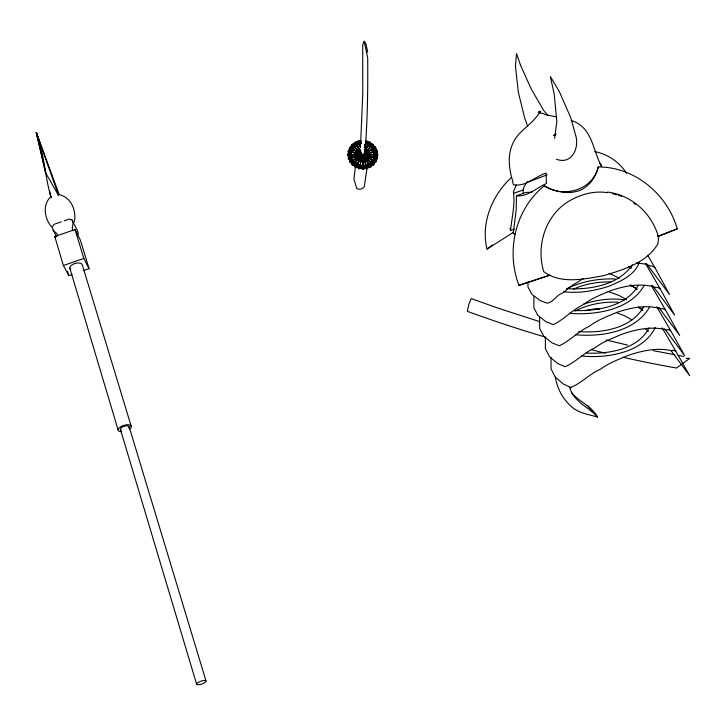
<?xml version="1.0" encoding="UTF-8"?>
<svg xmlns="http://www.w3.org/2000/svg" width="726" height="726" viewBox="0 0 726 726"><rect width="100%" height="100%" fill="white"/><g stroke="black" fill="none" stroke-linecap="round" stroke-linejoin="round"><path stroke-width="1.09" d="M545.362 337.409L545.38 348.743L549.546 356.738L557.686 363.535L565.055 366.712C575.899 362.083 584.103 352.555 595.102 347.763C603.152 341.574 612.925 338.098 622.191 334.142C636.393 329.286 652.066 325.947 666.704 329.922L667.702 329.432L670.661 330.629L684.691 355.649L664.644 328.805M539.672 317.198L539.627 328.379L543.747 336.165L551.86 342.745L559.22 345.794C570.055 340.884 578.25 331.238 589.303 326.292C597.371 320.021 607.19 316.472 616.51 312.498C630.821 307.624 646.739 304.403 661.413 308.849L662.439 308.45L665.461 309.848L679.672 335.448L658.863 307.606M363.036 166.608C365.223 168.287 360.74 167.924 363.082 166.263L363.145 156.662M533.928 296.789L533.819 307.806L537.884 315.383L545.97 321.736L553.33 324.658C564.156 319.467 572.333 309.693 583.441 304.593C591.527 298.232 601.382 294.611 610.766 290.627C625.204 285.735 641.367 282.641 656.059 287.56L657.121 287.26L660.206 288.848L674.608 315.048L652.356 285.3M528.047 281.906L527.947 287.024L531.958 294.384L540.017 300.51L547.368 303.296L551.397 301.653L558.775 294.983L564.038 292.052L570.11 286.761L583.314 278.584M360.731 141.28L362.755 93.672L362.71 44.758L364.153 41.264L365.94 43.923L367.692 52.145M607.471 192.063C631.856 195.022 652.257 213.734 658.564 237.275L657.983 243.755C646.739 262.857 623.416 269.745 603.415 275.717C584.112 279.147 560.717 284.401 543.729 271.624C535.706 245.461 545.825 213.925 570.282 200.412C581.354 194.051 594.794 190.584 607.508 192.689M74.415 221.693C76.539 210.921 71.202 197.272 59.686 194.831M350.504 154.956C349.986 152.006 347.89 156.707 350.395 155.3C349.787 152.623 348.634 156.68 350.522 154.62L361.675 154.221L351.72 148.158L350.767 148.413L350.894 149.229M350.767 152.079L350.168 150.736L349.542 152.088M350.803 158.649C351.611 156.453 348.162 158.477 350.694 158.422C352.046 156.743 348.534 157.034 349.805 158.658M351.892 149.22L352.056 148.757L360.994 153.231M352.273 161.49C351.466 157.959 350.821 163.414 352.301 160.491L361.675 154.792L350.54 154.62M352.092 148.748L360.949 153.567L353.907 146.652C354.869 143.703 351.021 146.652 353.934 146.307L361.394 152.832L356.439 144.438C353.489 143.784 358.236 142.414 356.221 144.828M354.27 163.232C351.257 163.404 356.112 164.602 353.798 162.715C351.529 163.786 355.341 165.392 354.315 162.896L361.793 155.065M368.799 165.573L369.679 164.911L370.133 165.9M372.837 163.74C372.728 160.573 370.06 165.192 372.774 163.904M373.436 160.981L374.489 160.382L374.516 161.562M375.569 152.133C376.858 150.001 372.928 151.661 375.623 151.798C376.957 149.955 373.228 150.663 374.861 152.142M374.507 151.734L363.962 154.547L374.707 157.469C377.475 159.52 374.017 155.128 375.197 158.622M375.024 154.765C376.975 152.505 375.941 157.351 375.052 154.429C376.576 152.124 376.649 156.707 375.07 154.429L363.907 154.202M356.176 166.263C358.925 163.94 353.998 166.172 357.265 165.337M360.187 167.37C360.432 163.74 357.909 168.632 360.432 166.563M350.839 151.916C350.023 149.538 348.988 153.295 350.83 151.571L361.793 153.957M361.784 155.446L350.994 157.987L361.639 154.511M357.192 165.492L356.902 164.738L361.975 155.3M357.328 150.69L353.916 179.004L356.802 188.551C359.071 190.012 363.309 188.96 364.352 186.41L366.929 168.55M360.359 166.708L359.896 165.891L362.22 155.482M554.61 138.394L556.833 121.378L554.156 93.89L550.362 76.548L559.383 91.721L570.772 117.712L576.199 137.35C578.676 149.992 570.899 164.666 556.506 159.275M514.498 229.153L510.587 230.532C511.757 217.755 515.278 204.632 513.4 191.755L516.259 185.03M364.597 152.206C362.592 153.803 371.422 137.831 368.999 144.755C367.973 144.81 368.155 143.149 369.144 143.43C370.423 145.236 364.425 147.786 364.733 150.718M365.913 167.316L366.249 165.837L363.998 157.542M364.27 157.742L369.126 164.965L364.216 156.217L371.667 162.751C371.149 165.229 374.199 162.524 371.639 163.096M367.41 165.201L368.372 158.504M364.552 153.204L373.264 148.594L366.684 152.896M369.126 164.965L364.171 156.553L370.795 162.352L364.579 156.154L373.509 160.637C374.743 158.386 375.369 162.697 373.518 160.827M657.874 236.612L677.24 228.826C667.439 194.278 634.488 166.635 598.269 167.016C595.792 177.389 588.922 187.208 578.558 190.838C567.079 194.65 554.528 191.573 544.237 185.838C515.306 209.124 505.723 251.033 518.954 285.345L549.636 275.308M364.733 147.687C362.828 145.917 368.518 142.242 365.505 141.951M598.297 166.844C592.806 190.321 563.322 198.425 544.237 185.838M364.815 146.271L365.704 143.204M364.77 146.607L365.36 144.565M359.896 165.891L362.564 156.662M655.197 327.417C643.463 352.791 606.446 358.78 581.381 355.903M649.08 327.853C637.836 349.478 608.905 354.134 586.599 353.099M649.498 307.198C635.404 331.709 601.654 337.173 575.582 334.75M643.69 306.735C631.556 328.615 601.636 333.397 578.64 331.573M644.207 285.4C630.386 310.038 595.601 315.338 569.719 313.369M638.236 285.4C626.184 306.59 597.498 311.055 575.019 310.592M639.107 262.748C634.542 275.363 620.666 281.207 609.214 286.144C594.639 290.863 579.103 293.576 563.803 291.761M632.373 264.754C618.625 285.2 590.029 289.937 566.933 288.676M512.919 180.048L512.438 181.255L513.418 184.685C525.234 187.235 535.371 176.5 546.043 173.051L546.451 183.542C536.777 187.58 527.557 197.091 516.476 195.802L516.195 209.923L513.218 233.264L515.097 234.217M363.935 154.774L373.554 160.301L373.808 161.562M374.68 157.805L375.85 157.488L375.569 158.622M358.989 166.726L359.851 166.236M355.831 165.855L356.856 165.083L361.43 156.58L355.078 162.488L361.003 156.181L353.244 160.292L360.695 155.7M364.634 151.879L368.681 144.347M540.162 112.666C537.276 112.993 544.854 113.202 544.927 114.617L556.679 116.913M364.688 151.053L368.636 144.692M356.902 164.738L362.555 155.609M356.865 165.065L362.51 155.945M539.218 112.911C534.037 121.696 525.116 127.177 518.482 134.691C507.41 147.36 507.728 164.13 512.157 179.286M527.512 181.591C524.644 184.985 522.067 189.159 523.455 193.769M366.92 167.307L367.057 166.163L365.831 166.172L366.467 167.189L367.084 166.653L366.203 166.181M366.34 143.349L366.43 142.532L365.459 142.296M355.404 143.848L356.511 143.703L356.393 144.764M353.898 146.643C354.415 143.975 351.157 147.26 353.898 146.643L360.532 152.442M359.633 143.394C360.858 141.588 357.464 141.634 358.635 143.403M77.292 235.052L78.39 233.699L77.428 230.569L72.146 220.032L69.342 219.08L64.305 220.804M511.158 177.716C491.983 195.521 480.657 223.091 487.019 249.1L513.3 232.384M365.26 152.759L370.469 147.305M364.915 152.079L371.258 146.189C373.899 146.779 370.941 143.458 371.031 146.207M364.869 152.406L370.414 147.26M354.315 162.896L362.274 155.509M51.364 196.256C42.253 203.752 44.331 218.426 51.383 226.657M487.019 249.1L492.328 244.943M363.926 154.257L373.264 148.594M365.477 153.023L372.247 149.438M352.31 160.473L362.991 154.829M556.161 134.256L553.511 135.553L555.454 134.619M574.865 311.1C588.287 304.185 603.569 301.508 618.579 302.216M573.404 289.211C585.147 283.775 598.278 281.652 611.165 281.96M566.897 288.739C581.789 281.261 598.641 278.403 615.212 278.956M547.095 174.866L528.809 181.745M374.035 149.229C375.905 147.922 371.966 147.469 373.491 149.166M658.228 236.186L677.24 228.826M516.476 195.802L526.041 192.444L531.995 192.172M513.808 193.261L523.319 189.922M89.053 268.665L80.305 239.988L75.041 229.534L54.777 236.504L63.371 265.507L83.835 258.429L89.053 268.665L83.726 270.508M63.371 265.507L68.825 275.671L72.019 274.564M61.283 221.847L54.223 224.261L51.945 226.966L56.392 236.785M518.954 285.345L549.537 275.19M550.998 357.419L551.079 368.908L555.29 377.112L563.458 384.108L570.827 387.421C581.671 383.056 589.893 373.645 600.838 369.008C608.878 362.909 618.606 359.497 627.808 355.549C641.902 350.712 657.348 347.273 671.949 350.776L672.911 350.186L675.815 351.202L689.655 375.641L671.033 350.685M350.994 157.987L360.532 155.155L351.62 154.983L360.523 154.593L351.928 152.224M367.093 153.939L373.445 152.052L366.966 153.513M583.65 304.058C596.872 299.838 611.083 297.86 624.877 299.838M374.552 151.407L363.78 153.939L371.258 146.189C370.895 144.011 373.808 146.961 371.376 146.616M351.021 157.66L361.82 155.119M584.847 310.692L596.1 308.659L599.549 309.013M363.082 166.281C360.74 167.788 365.496 167.724 363.082 166.281L362.437 154.529M363.926 154.838L375.052 154.429M364.987 155.128L373.89 154.801M686.161 358.399L689.7 358.417L676.505 368.046A2681.844 1738.988 86.3 0 1 622.79 357.219M367.202 154.602L373.89 154.738M653.318 350.64L674.962 354.796M678.202 355.422L683.62 356.457M636.493 262.975L645.096 264.028L650.659 266.043L651.748 265.843L654.897 267.631L669.49 294.447L646.458 263.674M351.947 152.161L361.757 154.284M374.707 157.469L363.808 155.101L371.667 162.751M365.94 155.909L373.572 157.56M594.685 151.553C607.653 154.139 619.568 162.07 626.547 173.378M606.174 340.004L627.654 345.122M366.067 155.418L373.591 157.497M350.894 151.589L361.639 154.565M612.653 193.715L616.628 194.831M618.616 195.385L621.592 196.22M539.518 321.573L497.609 308.005L471.219 298.577L468.778 304.457L467.372 311.345A2681.844 1738.988 86.3 0 0 545.616 337.163M571.661 392.793C579.421 402.013 591.572 405.988 597.507 417.014C587.842 414.247 577.179 412.876 569.846 405.153C562.024 397.757 557.114 387.657 555.29 377.112M630.132 285.472L633.181 286.489L637.473 289.275M609.087 273.312L619.46 278.185M608.034 291.462L619.151 295.527L626.629 299.62M616.51 312.688L624.414 315.701L631.874 319.848M355.858 144.837L355.35 144.365M363.617 155.328L373.554 160.301M571.144 120.471C592.171 126.76 592.57 149.601 601.3 165.855L599.957 163.241L601.718 166.517M597.507 417.014C588.995 407.331 574.82 402.404 570.255 389.181L569.91 387.394L570.582 388.129L570.827 387.421M365.813 156.217L373.509 160.637M352.019 149.093L359.706 153.504M628.707 266.26L631.275 267.867M630.449 284.746L636.384 289.012M638.453 307.053L642.864 310.002M633.943 203.334L635.54 204.414M638.444 307.007L642.465 310.311M629.442 266.896L631.048 268.175M645.287 328.678L648.5 331.437M52.889 230.142L57.055 233.763L57.681 235.886M353.952 146.316L361.766 154.003M547.885 115.498L543.556 110.288L531.06 88.672L520.397 64.823L520.551 65.267L516.549 53.597L515.433 66.021L518.3 92.075L524.707 118.084L527.675 126.206M352.264 160.818L351.284 160.573L351.048 161.508M587.751 405.634L592.552 411.46M356.439 144.438L360.686 150.745M357.01 145.681L360.65 151.081M364.316 157.415L369.18 164.639M657.42 235.478L658.564 237.275M356.956 145.708L360.804 152.242M662.157 327.871L675.815 351.202M651.431 285.745L665.461 309.848M656.731 306.753L670.661 330.629M645.505 263.538L660.206 288.848M647.692 255.189L654.897 267.631M58.416 195.24L45.965 173.396L36.3 132.495L59.196 194.504M54.777 236.504L55.466 237.819M368.872 165.419C371.512 167.044 368.872 162.57 368.908 165.909M540.816 111.595L539.291 111.16L538.12 112.412M45.33 172.144L36.3 132.495L58.461 194.967M360.395 146.298C356.502 140.499 361.058 141.407 360.486 147.387M359.669 144.61L360.359 146.643M362.455 154.62L366.249 165.837M363.445 158.014L365.859 165.147M51.074 197.753C44.821 176.318 44.286 153.603 36.3 132.495L40.175 147.741M39.73 143.385L36.3 132.495M72.146 220.032L73.108 223.191L72.219 228.554L72.854 230.668M75.041 229.534L83.835 258.429M131.306 426.589L82.419 265.308A6.489 3.403 -15.8 0 0 74.279 263.692A6.489 3.403 -15.8 0 0 70.767 269.609M129.201 426.97L206.048 681.106A4.964 1.479 -19 0 1 199.033 684.672A4.964 1.479 -19 0 1 198.897 682.013A4.964 1.479 -19 0 1 206.048 681.106M509.942 228.381L510.587 230.532M120.407 429.393L196.61 684.101M69.805 268.066L118.084 429.892M67.563 271.406L68.825 275.671M363.953 157.878L365.922 165.129M359.606 144.628L360.45 147.723M49.586 190.865L51.092 197.481M364.153 41.264L367.674 57.735A3896.251 213.099 79 0 1 364.27 159.33M121.451 431.734A6.861 2.995 -17.2 0 1 119.246 427.814A6.861 2.995 -17.2 0 1 128.901 424.792A6.861 2.995 -17.2 0 1 129.4 429.257M121.133 430.228A4.574 1.997 -17.2 0 1 121.768 427.423A4.574 1.997 -17.2 0 1 127.431 425.863A4.574 1.997 -17.2 0 1 128.747 428.131M605.475 353.19A2681.844 1738.988 86.3 0 1 591.372 349.705M360.867 143.857A1.997 1.897 8.4 0 1 357.746 144.274M357.192 142.45A1.997 1.897 8.4 0 1 360.078 141.271M367.574 143.812A1.987 1.897 9 0 1 364.869 144.528M365.786 140.971A1.987 1.897 9 0 1 366.784 141.225M367.202 141.525A1.987 1.897 9 0 1 367.528 141.915M365.314 140.699A1.997 1.897 9 0 1 367.855 142.768A1.997 1.897 9 0 1 364.915 144.184M372.665 144.374A1.987 1.897 9.5 0 1 373.454 146.97M372.275 147.859A1.987 1.897 9.5 0 1 369.779 145.554M361.621 167.37A1.997 1.915 8.5 0 1 359.207 168.741A1.997 1.915 8.5 0 1 357.736 166.417M358.644 165.247A1.997 1.915 8.5 0 1 361.385 165.918M370.015 145.726A1.987 1.897 9.3 0 1 366.993 144.102M368.935 142.187A1.987 1.897 9.3 0 1 370.351 142.732M370.677 143.122A1.987 1.897 9.3 0 1 370.968 144.066M361.131 143.494A1.997 1.897 8.7 0 1 361.067 140.808M375.741 148.068A1.997 1.897 9.7 0 1 375.278 149.91M373.364 150.418A1.997 1.897 9.7 0 1 372.084 147.641M373.273 146.743A1.997 1.897 9.7 0 1 375.533 147.614M352.691 162.805A1.997 1.906 7.8 0 1 350.213 159.82M351.611 159.248A1.997 1.906 7.8 0 1 352.128 159.312M352.618 159.502A1.997 1.906 7.8 0 1 353.598 161.635M376.576 150.2A1.997 1.897 9.9 0 1 376.24 153.195M374.253 153.213A1.997 1.897 9.9 0 1 373.454 150.618M375.151 149.647A1.997 1.897 9.9 0 1 376.159 149.901M373.527 162.207A1.997 1.906 9.7 0 1 371.195 165.229M370.768 164.929A1.997 1.906 9.7 0 1 370.441 164.539M370.151 163.586A1.997 1.906 9.7 0 1 371.585 161.726M375.85 160.01A1.997 1.906 9.8 0 1 373.681 162.824M372.238 161.49A1.997 1.906 9.8 0 1 372.701 159.638M373.11 159.33A1.997 1.906 9.8 0 1 374.099 159.067M358.263 166.617A1.997 1.906 8.2 0 1 354.578 165.192M357.473 164.012A1.997 1.906 8.2 0 1 357.9 164.312M358.217 164.702A1.997 1.906 8.2 0 1 358.435 165.165M354.814 165.365A1.997 1.906 8 0 1 352.028 162.778M353.734 161.807A1.997 1.906 8 0 1 355.159 162.361M355.486 162.751A1.997 1.906 8 0 1 355.776 163.704M351.257 156.517A1.997 1.906 7.7 0 1 351.729 159.511M350.331 160.083A1.997 1.906 7.7 0 1 349.26 156.526M371.422 165.056A1.997 1.906 9.4 0 1 370.069 167.407A1.997 1.906 9.4 0 1 367.592 166.072M367.574 165.083A1.997 1.906 9.4 0 1 368.472 163.922M368.944 163.722A1.997 1.906 9.4 0 1 369.979 163.713M351.774 154.947A1.997 1.906 7.6 0 1 351.221 156.299M349.823 156.87A1.997 1.906 7.6 0 1 349.224 153.122M351.157 153.603A1.997 1.906 7.6 0 1 351.693 154.456M376.322 156.317A1.997 1.906 9.9 0 1 375.932 159.811M373.99 159.33A1.997 1.906 9.9 0 1 374.807 156.135M376.195 152.914A1.997 1.906 9.9 0 1 376.286 156.589M374.77 156.417A1.997 1.906 9.9 0 1 374.28 153.422M364.996 167.77A1.997 1.906 8.9 0 1 361.14 167.797M361.612 165.945A1.997 1.906 8.9 0 1 362.492 165.446M363.526 165.437A1.997 1.906 8.9 0 1 364.434 165.927M368.4 166.817A1.997 1.906 9.2 0 1 364.697 167.806M364.652 165.891A1.997 1.906 9.2 0 1 367.365 165.174M351.856 150.781A1.997 1.906 7.7 0 1 351.184 153.395M349.678 153.594A1.997 1.906 7.7 0 1 350.113 149.846M353.299 148.24A1.997 1.897 7.8 0 1 351.938 150.581M350.005 150.11A1.997 1.897 7.8 0 1 351.856 146.906M355.295 145.663A1.997 1.897 7.9 0 1 353.426 148.068M351.683 147.133A1.997 1.897 7.9 0 1 351.638 145.227M351.947 144.837A1.997 1.897 7.9 0 1 353.344 144.265M358.018 144.165A1.997 1.897 8.2 0 1 354.651 145.536M354.034 144.202A1.997 1.897 8.2 0 1 354.587 142.85M354.996 142.541A1.997 1.897 8.2 0 1 356.983 142.532M373.2 148.068C374.126 150.654 375.251 146.225 373.2 148.068M350.731 148.24C351.656 150.826 352.791 146.389 350.731 148.24M357.791 143.939A1.997 1.897 8.4 0 0 361.103 143.058A1.997 1.897 8.4 0 0 358.608 140.753A1.997 1.897 8.4 0 0 357.791 143.939M370.387 147.051A1.997 1.897 9.5 0 0 373.69 146.171A1.997 1.897 9.5 0 0 371.195 143.857A1.997 1.897 9.5 0 0 370.387 147.051M358.335 167.933A1.997 1.915 8.5 0 0 361.657 167.044A1.997 1.915 8.5 0 0 359.161 164.72A1.997 1.915 8.5 0 0 358.335 167.933M367.655 145.1A1.997 1.897 9.3 0 0 370.959 144.22A1.997 1.897 9.3 0 0 368.463 141.915A1.997 1.897 9.3 0 0 367.655 145.1M372.511 149.592A1.997 1.897 9.7 0 0 375.814 148.721A1.997 1.897 9.7 0 0 373.318 146.407A1.997 1.897 9.7 0 0 372.511 149.592M373.881 152.578A1.997 1.897 9.9 0 0 377.193 151.698A1.997 1.897 9.9 0 0 374.689 149.384A1.997 1.897 9.9 0 0 373.881 152.578M370.823 164.602A1.997 1.906 9.7 0 0 374.135 163.713A1.997 1.906 9.7 0 0 371.63 161.399A1.997 1.906 9.7 0 0 370.823 164.602M372.819 162.007A1.997 1.906 9.8 0 0 376.132 161.127A1.997 1.906 9.8 0 0 373.636 158.803A1.997 1.906 9.8 0 0 372.819 162.007M355.168 166.717A1.997 1.915 8.3 0 0 358.499 165.827A1.997 1.915 8.3 0 0 355.994 163.504A1.997 1.915 8.3 0 0 355.168 166.717M348.943 159.203A1.997 1.906 7.7 0 0 352.264 158.322A1.997 1.906 7.7 0 0 349.769 155.999A1.997 1.906 7.7 0 0 348.943 159.203M352.428 164.757A1.997 1.915 8 0 0 355.758 163.867A1.997 1.915 8 0 0 353.253 161.553A1.997 1.915 8 0 0 352.428 164.757M374.407 155.781A1.997 1.906 9.9 0 0 377.711 154.901A1.997 1.906 9.9 0 0 375.215 152.587A1.997 1.906 9.9 0 0 374.407 155.781M368.182 166.608A1.997 1.906 9.4 0 0 371.494 165.719A1.997 1.906 9.4 0 0 368.99 163.395A1.997 1.906 9.4 0 0 368.182 166.608M348.435 155.99A1.997 1.906 7.6 0 0 351.747 155.11A1.997 1.906 7.6 0 0 349.251 152.796A1.997 1.906 7.6 0 0 348.435 155.99M374.044 159.003A1.997 1.906 9.9 0 0 377.357 158.114A1.997 1.906 9.9 0 0 374.852 155.8A1.997 1.906 9.9 0 0 374.044 159.003M365.069 167.878A1.997 1.915 9.2 0 0 368.391 166.989A1.997 1.915 9.2 0 0 365.886 164.666A1.997 1.915 9.2 0 0 365.069 167.878M361.711 168.332A1.997 1.915 8.9 0 0 365.033 167.443A1.997 1.915 8.9 0 0 362.537 165.12A1.997 1.915 8.9 0 0 361.711 168.332M348.807 152.769A1.997 1.906 7.7 0 0 352.119 151.888A1.997 1.906 7.7 0 0 349.633 149.574A1.997 1.906 7.7 0 0 348.807 152.769M350.304 162.197A1.997 1.906 7.8 0 0 353.635 161.308A1.997 1.906 7.8 0 0 351.13 158.994A1.997 1.906 7.8 0 0 350.304 162.197M350.041 149.774A1.997 1.906 7.8 0 0 353.353 148.894A1.997 1.906 7.8 0 0 350.858 146.579A1.997 1.906 7.8 0 0 350.041 149.774M352.046 147.187A1.997 1.897 8 0 0 355.359 146.307A1.997 1.897 8 0 0 352.863 144.002A1.997 1.897 8 0 0 352.046 147.187M354.687 145.2A1.997 1.897 8.2 0 0 358 144.32A1.997 1.897 8.2 0 0 355.504 142.015A1.997 1.897 8.2 0 0 354.687 145.2"/></g></svg>
